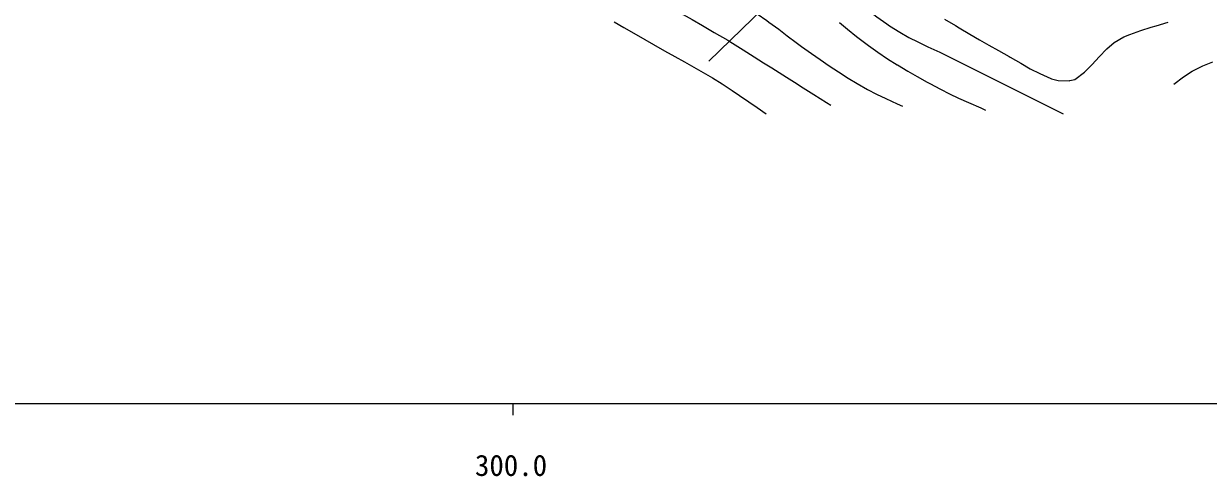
# Model space of a CAD drawing. Units: millimetres, scale not verified. Extents: x 40000 to 680000, y 20000 to 380000.
# Drawn here: x 325751 to 428070, y 198715 to 237809 of the extents above; entities that cross this region are included whole.
import ezdxf
from ezdxf.enums import TextEntityAlignment as Align

# ---------------------------------------------------------------- set-up
doc = ezdxf.new("R2010")
doc.units = ezdxf.units.MM
doc.header["$LTSCALE"] = 1000
for name, color, linetype, lineweight in [('M-BGD', 7, 'Continuous', 25), ('M-BMK-SRVR', 3, 'Continuous', 25), ('M-TTL-BAND', 7, 'Continuous', 25)]:
    doc.layers.add(name, color=color, linetype=linetype, lineweight=lineweight)
doc.styles.add('ＭＳ ゴシック', font='')
doc.styles.get('ＭＳ ゴシック').set_extended_font_data('MS Gothic')

msp = doc.modelspace()

# ---------------------------------------------------------------- linework, layer by layer
at = {"layer": 'M-BGD'}
msp.add_line((405177, 235218), (415535, 230016), dxfattribs=at)
for points in [[(375396, 242881), (376599, 242181), (377634, 241578), (378532, 241055), (379322, 240595), (380036, 240180), (380702, 239792), (381352, 239414), (382015, 239028), (382720, 238617), (383500, 238164), (384382, 237650), (385398, 237059), (386578, 236372), (386741, 236277)], [(393684, 243135), (394610, 242371), (395298, 241807), (395977, 241255), (396436, 240884), (397269, 240192), (398001, 239566), (398702, 238977), (399442, 238396), (400293, 237795), (400542, 237631), (401432, 237072), (402208, 236624), (402974, 236228), (403832, 235823), (404883, 235349), (405177, 235218)], [(389112, 238647), (389926, 238085), (390120, 237948), (390969, 237329), (391703, 236765), (392474, 236180), (392922, 235853), (393788, 235238), (394554, 234706), (395334, 234181), (396139, 233652), (396975, 233111), (397748, 232636), (398637, 232124), (399403, 231726), (400205, 231346), (401201, 230891), (401643, 230689)], [(376748, 237975), (377586, 237494), (378463, 236989), (379394, 236452), (380137, 236023), (381106, 235470), (382000, 234969), (382840, 234503), (383646, 234052), (384441, 233598), (385243, 233124), (386076, 232612), (386958, 232042), (387588, 231620), (388393, 231073), (389114, 230568), (389874, 230011)], [(396204, 237925), (396915, 237337), (397686, 236710), (397917, 236531), (398714, 235926), (399526, 235345), (400356, 234787), (401199, 234257), (401219, 234245), (402113, 233703), (402913, 233241), (403788, 232758), (404013, 232636), (404939, 232145), (405730, 231749), (406499, 231388), (407355, 231005), (408409, 230540), (408839, 230350)], [(405298, 238214), (406239, 237650), (406553, 237462), (407485, 236908), (408314, 236423), (409109, 235966), (409939, 235495), (410872, 234970), (410956, 234922), (411876, 234391), (412686, 233924), (413511, 233494), (414477, 233073), (414512, 233059), (415105, 232890), (416095, 232886), (416121, 232890), (416544, 232975), (417368, 233624), (418029, 234280), (418636, 234949), (419299, 235636), (419931, 236192), (420771, 236666), (421285, 236869), (422237, 237221), (423139, 237498), (423571, 237631), (424601, 237948)], [(386741, 236277), (387895, 235549), (388850, 234946), (389655, 234438), (390356, 233995), (391003, 233587), (391642, 233184), (392321, 232755), (393088, 232271), (393992, 231701), (395078, 231016), (395462, 230773)], [(425085, 232589), (425918, 233219), (426684, 233699), (427602, 234176), (428459, 234510)]]:
    msp.add_lwpolyline(points, dxfattribs=at)
at = {"layer": 'M-BMK-SRVR'}
msp.add_line((384938, 234564), (420759, 269406), dxfattribs=at)
at = {"layer": 'M-TTL-BAND'}
for p, q in [((40000, 205000), (579000, 205000)), ((368000, 205000), (368000, 204000))]:
    msp.add_line(p, q, dxfattribs=at)

# ---------------------------------------------------------------- texts
at = {"layer": 'M-TTL-BAND', "style": 'ＭＳ ゴシック'}
msp.add_text('300.0', height=1833, dxfattribs=at).set_placement((367844, 198195), align=Align.BOTTOM_CENTER)

doc.saveas('drawing.dxf')
